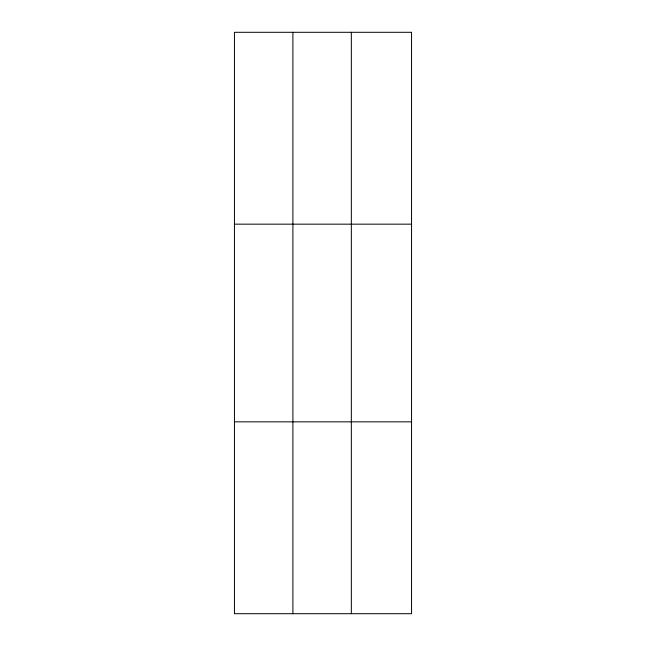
<?xml version="1.0" encoding="UTF-8"?>
<svg xmlns="http://www.w3.org/2000/svg" width="646" height="646" viewBox="0 0 646 646"><rect width="100%" height="100%" fill="white"/><g stroke="black" fill="none" stroke-linecap="round" stroke-linejoin="round"><path stroke-width="0.97" d="M292.896 613.7L292.896 32.3M351.335 613.7L351.335 32.3M234.45 224.162L411.55 224.162M234.45 421.838L411.55 421.838M411.55 32.3L411.55 613.7L234.45 613.7L234.45 32.3L411.55 32.3"/></g></svg>
